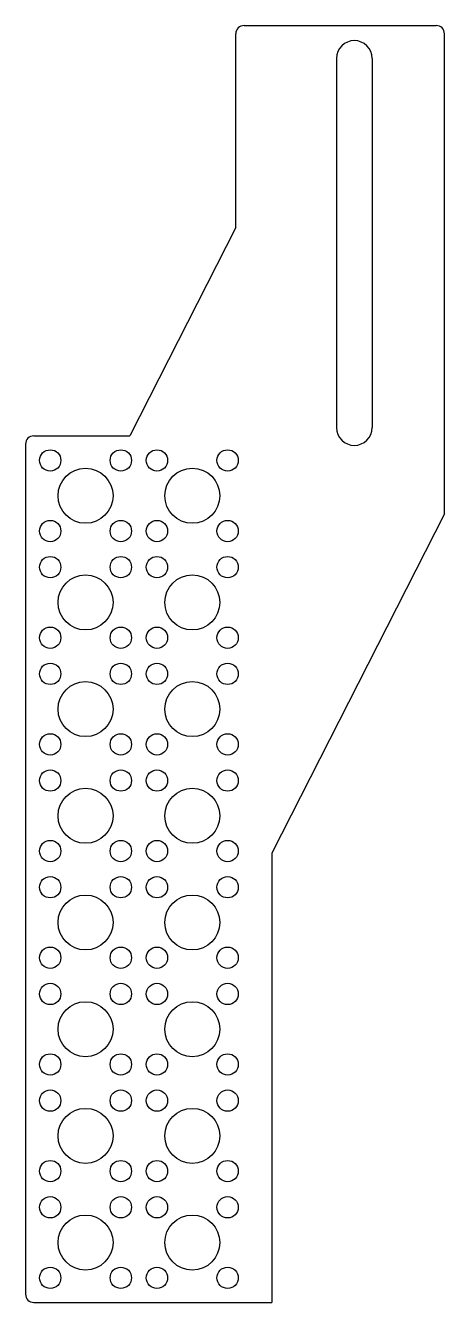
# Model space of a CAD drawing. Header units: millimetres. Extents: x -128 to -77, y -136 to 20.
import ezdxf

# ---------------------------------------------------------------- set-up
doc = ezdxf.new("R2010")
doc.units = ezdxf.units.MM

msp = doc.modelspace()

# ---------------------------------------------------------------- linework, layer by layer
at = {"color": 7, "linetype": 'Continuous', "lineweight": 25}
for p, q in [((-102.64, -4.73), (-102.64, 18.87)), ((-101.64, 19.87), (-78.24, 19.87)), ((-77.24, -39.63), (-77.24, 18.87)), ((-90.37, 15.87), (-90.37, -29.13)), ((-86.05, 15.87), (-86.05, -29.13)), ((-102.64, -4.73), (-115.54, -30.13)), ((-127.24, -30.13), (-115.54, -30.13)), ((-128.24, -31.13), (-128.24, -134.73)), ((-77.24, -39.63), (-98.24, -80.98)), ((-98.24, -80.98), (-98.24, -135.73)), ((-127.24, -135.73), (-98.24, -135.73))]:
    msp.add_line(p, q, dxfattribs=at)
for centre, radius in [((-125.24, -33.13), 1.3), ((-116.64, -33.13), 1.3), ((-112.24, -33.13), 1.3), ((-103.64, -33.13), 1.3), ((-120.94, -37.43), 3.35), ((-107.94, -37.43), 3.35), ((-125.24, -41.73), 1.3), ((-116.64, -41.73), 1.3), ((-112.24, -41.73), 1.3), ((-103.64, -41.73), 1.3), ((-125.24, -46.13), 1.3), ((-116.64, -46.13), 1.3), ((-112.24, -46.13), 1.3), ((-103.64, -46.13), 1.3), ((-120.94, -50.43), 3.35), ((-107.94, -50.43), 3.35), ((-125.24, -54.73), 1.3), ((-116.64, -54.73), 1.3), ((-112.24, -54.73), 1.3), ((-103.64, -54.73), 1.3), ((-125.24, -59.13), 1.3), ((-116.64, -59.13), 1.3), ((-112.24, -59.13), 1.3), ((-103.64, -59.13), 1.3), ((-120.94, -63.43), 3.35), ((-107.94, -63.43), 3.35), ((-125.24, -67.73), 1.3), ((-116.64, -67.73), 1.3), ((-112.24, -67.73), 1.3), ((-103.64, -67.73), 1.3), ((-125.24, -72.13), 1.3), ((-116.64, -72.13), 1.3), ((-112.24, -72.13), 1.3), ((-103.64, -72.13), 1.3), ((-120.94, -76.43), 3.35), ((-107.94, -76.43), 3.35), ((-125.24, -80.73), 1.3), ((-116.64, -80.73), 1.3), ((-112.24, -80.73), 1.3), ((-103.64, -80.73), 1.3), ((-125.24, -85.13), 1.3), ((-116.64, -85.13), 1.3), ((-112.24, -85.13), 1.3), ((-103.64, -85.13), 1.3), ((-120.94, -89.43), 3.35), ((-107.94, -89.43), 3.35), ((-125.24, -93.73), 1.3), ((-116.64, -93.73), 1.3), ((-112.24, -93.73), 1.3), ((-103.64, -93.73), 1.3), ((-125.24, -98.13), 1.3), ((-116.64, -98.13), 1.3), ((-112.24, -98.13), 1.3), ((-103.64, -98.13), 1.3), ((-120.94, -102.43), 3.35), ((-107.94, -102.43), 3.35), ((-125.24, -106.73), 1.3), ((-116.64, -106.73), 1.3), ((-112.24, -106.73), 1.3), ((-103.64, -106.73), 1.3), ((-125.24, -111.13), 1.3), ((-116.64, -111.13), 1.3), ((-112.24, -111.13), 1.3), ((-103.64, -111.13), 1.3), ((-120.94, -115.43), 3.35), ((-107.94, -115.43), 3.35), ((-125.24, -119.73), 1.3), ((-116.64, -119.73), 1.3), ((-112.24, -119.73), 1.3), ((-103.64, -119.73), 1.3), ((-125.24, -124.13), 1.3), ((-116.64, -124.13), 1.3), ((-112.24, -124.13), 1.3), ((-103.64, -124.13), 1.3), ((-120.94, -128.43), 3.35), ((-107.94, -128.43), 3.35), ((-125.24, -132.73), 1.3), ((-116.64, -132.73), 1.3), ((-112.24, -132.73), 1.3), ((-103.64, -132.73), 1.3)]:
    msp.add_circle(centre, radius, dxfattribs=at)
for centre, radius, start, end in [((-101.64, 18.87), 1, 90, 180), ((-78.24, 18.87), 1, 0, 90), ((-88.21, 15.87), 2.16, 0, 180), ((-88.21, -29.13), 2.16, 180, 0), ((-127.24, -31.13), 1, 90, 180), ((-127.24, -134.73), 1, 180, 270)]:
    msp.add_arc(centre, radius, start, end, dxfattribs=at)

doc.saveas('drawing.dxf')
